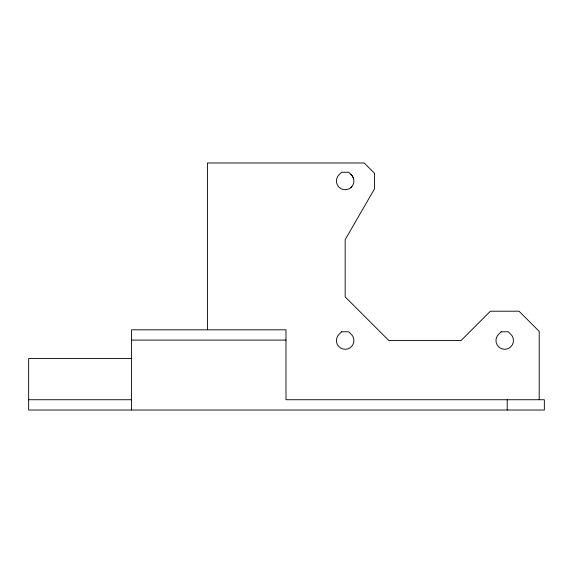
<?xml version="1.0" encoding="UTF-8"?>
<svg xmlns="http://www.w3.org/2000/svg" width="573" height="573" viewBox="0 0 573 573"><rect width="100%" height="100%" fill="white"/><g stroke="black" fill="none" stroke-linecap="round" stroke-linejoin="round"><path stroke-width="0.86" d="M350.798 187.693L351.872 186.619M131.582 340.097L285.984 340.097M131.668 358.555L28.65 358.555L28.65 410.024L544.35 410.024L544.35 399.725L285.984 399.725L285.984 329.804L131.582 329.804L131.582 410.024M28.65 399.725L131.582 399.725M353.398 178.002L351.872 175.367L348.749 172.244L341.594 172.244L339.545 174.292A8.753 8.753 0 0 0 338.808 186.999A8.753 8.753 0 0 0 351.536 186.999A8.753 8.753 0 0 0 350.798 174.292M539.2 399.725L539.2 331.352L519.052 311.203L490.388 311.203L461.05 340.541L388.845 340.541L345.175 296.871L345.175 239.664L374.506 188.854L374.506 173.275L364.213 162.976L207.447 162.976L207.447 329.804M507.212 399.725L507.212 410.024M341.594 331.788L339.545 333.837A8.753 8.753 0 0 0 338.808 346.543A8.753 8.753 0 0 0 351.536 346.543A8.753 8.753 0 0 0 350.798 333.837L348.749 331.788L341.594 331.788M501.146 331.788L499.097 333.837A8.753 8.753 0 0 0 498.36 346.543A8.753 8.753 0 0 0 511.087 346.543A8.753 8.753 0 0 0 510.342 333.837L508.294 331.788L501.146 331.788"/></g></svg>
